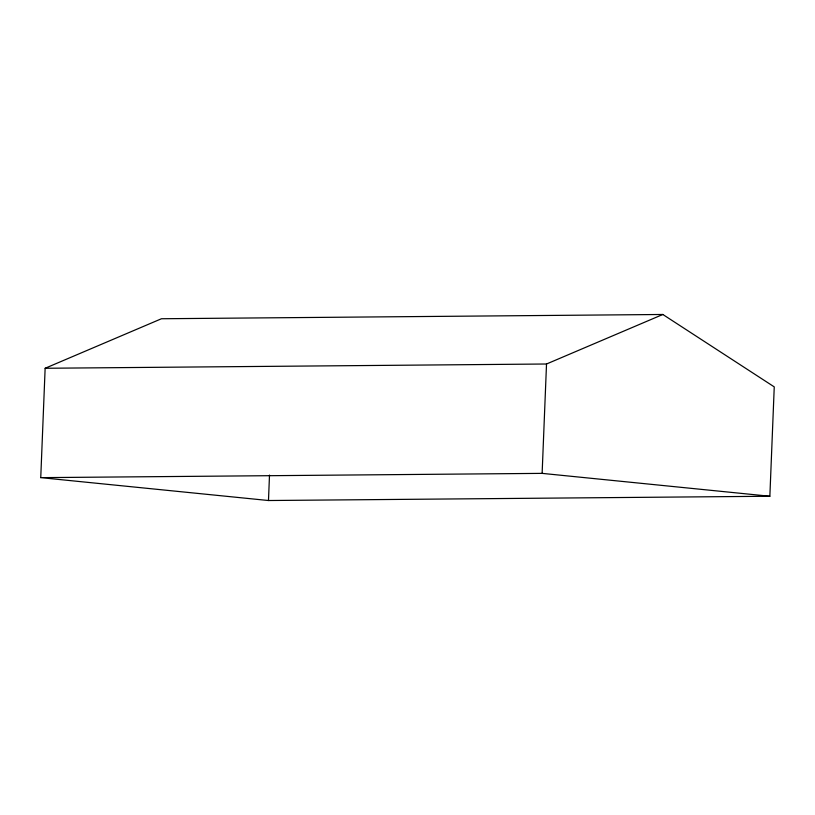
<?xml version="1.0" encoding="UTF-8"?>
<svg xmlns="http://www.w3.org/2000/svg" width="815" height="815" viewBox="0 0 815 815"><rect width="100%" height="100%" fill="white"/><g stroke="black" fill="none" stroke-linecap="round" stroke-linejoin="round"><path stroke-width="1.22" d="M40.75 477.641L45.141 368.268L161.462 318.747L662.829 314.478L774.25 386.88L769.859 496.254L268.481 500.522L40.75 477.641L542.128 473.372L769.859 496.254M268.481 500.522L269.5 475.084M542.128 473.372L546.519 363.999L662.829 314.478M45.141 368.268L546.519 363.999"/></g></svg>
